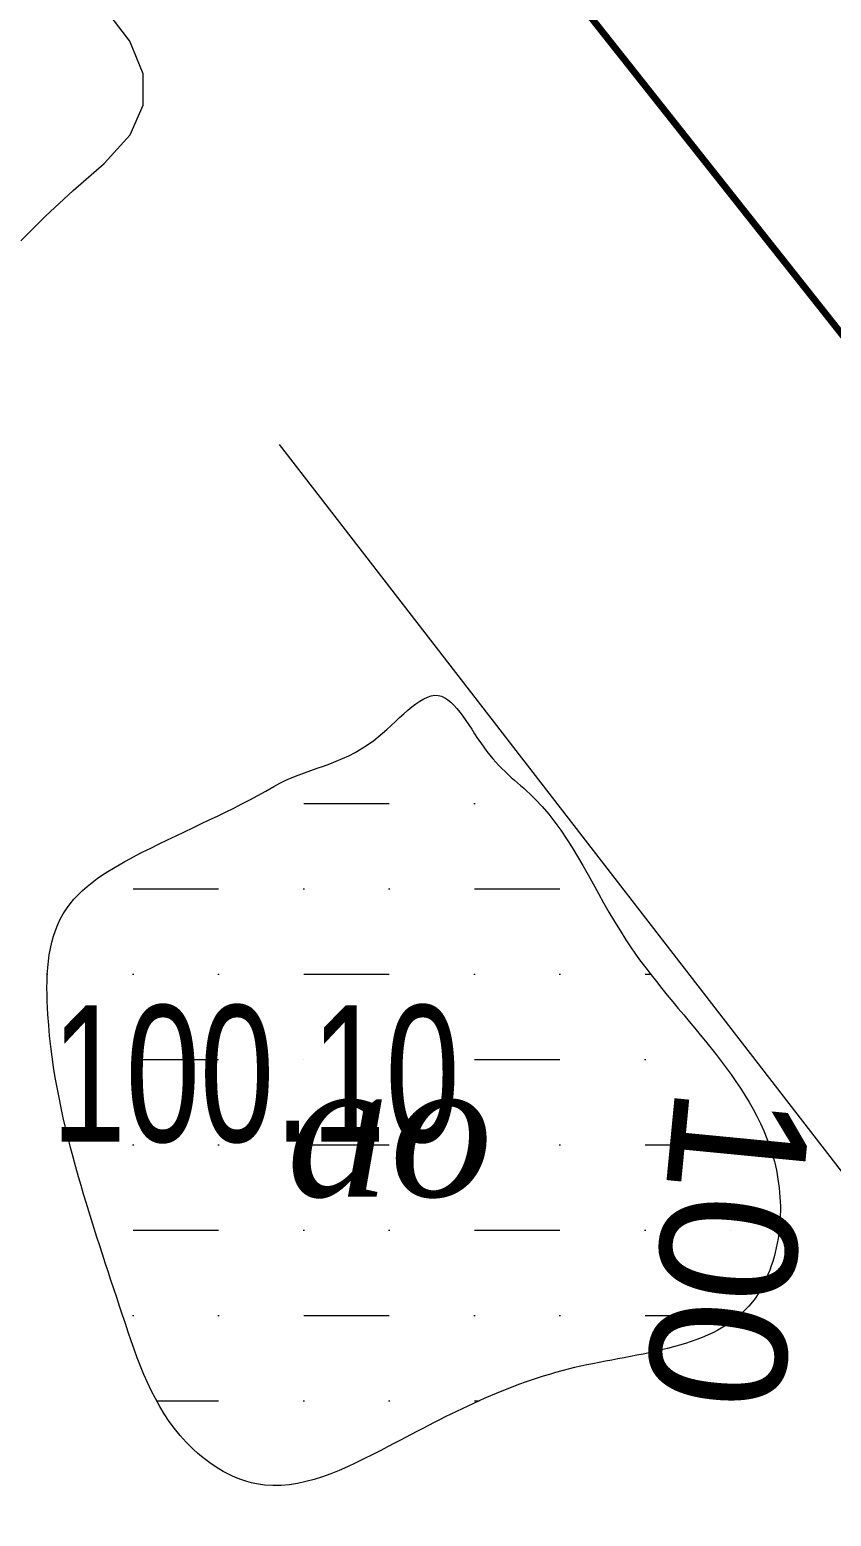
# Model space of a CAD drawing. Header units: metres. Extents: x 431006 to 434411, y 2469261 to 2473208.
# Drawn here: x 432176.97 to 432200.46, y 2472571.62 to 2472615.17 of the extents above; entities that cross this region are included whole.
import ezdxf
from ezdxf.enums import TextEntityAlignment as Align

# ---------------------------------------------------------------- set-up
doc = ezdxf.new("R2010")
doc.units = ezdxf.units.M
doc.header["$MEASUREMENT"] = 0
doc.linetypes.add('ACAD_ISO02W100', pattern=[15, 12, -3])
for name, color, linetype, lineweight in [('CAO DO', 8, 'Continuous', 18), ('duong dat-ks', 8, 'Continuous', 18), ('ghi chu-ks', 8, 'Continuous', 18), ('mat nuoc-ks', 8, 'DUONG_MEP_NUOC', 18), ('MH_DongMuc', 8, 'Continuous', 18), ('MH_DongMuc_Con', 8, 'Continuous', 18), ('rao sat-ks', 8, 'RAO_T_GAI', 18)]:
    doc.layers.add(name, color=color, linetype=linetype, lineweight=lineweight)
doc.styles.add('AO', font='')
doc.styles.get("Standard").update_dxf_attribs({"font": 'arial.ttf'})
doc.styles.get('AO').set_extended_font_data('.VnTime', italic=True)
doc.linetypes.add('DUONG_MEP_NUOC', pattern='A,0.2,[130,ltypeshp.shx,S=0.15,R=0,X=0,Y=0.15],0.05,[130,ltypeshp.shx,S=0.15,R=0,X=0,Y=0.15],1', length=1.25)
doc.linetypes.add('RAO_T_GAI', pattern='A,1,[130,ltypeshp.shx,S=0.75,R=-45,X=0,Y=0],1,[130,ltypeshp.shx,S=0.75,R=45,X=-1,Y=0],6', length=8)

msp = doc.modelspace()

# ---------------------------------------------------------------- hatches: boundary and pattern name
at = {"layer": 'mat nuoc-ks', "linetype": 'ACAD_ISO02W100'}
h = msp.add_hatch(dxfattribs=at)
h.set_pattern_fill('MUDST', color=9, scale=10, style=0)
edge = h.paths.add_edge_path()
edge.add_spline(control_points=[(431973.773, 2472463.015), (431976.279, 2472461.268), (431979.882, 2472457.805), (431983.758, 2472453.651), (431986.926, 2472451.527), (431990.394, 2472452.712), (431993.648, 2472456.818), (431998.592, 2472460.634), (432002.366, 2472464.351), (432003.7, 2472468.223), (431998.423, 2472473.458), (431990.656, 2472473.75), (431985.688, 2472478.615), (431982.803, 2472480.852), (431979.392, 2472479.473), (431975.819, 2472478.366), (431973.336, 2472474.788), (431969.794, 2472473.034), (431968.98, 2472469.761), (431969.106, 2472467.282), (431970.778, 2472464.877), (431972.638, 2472463.806), (431973.773, 2472463.015)], knot_values=[0, 0, 0, 0, 9.163848, 14.705445, 17.500749, 19.693886, 24.86911, 32.967825, 38.374165, 40.781458, 44.128086, 57.927295, 62.446924, 65.12644, 67.958248, 72.602503, 76.201972, 80.593839, 83.640846, 85.67554, 87.896131, 92.044743, 92.044743, 92.044743, 92.044743], degree=3, periodic=0)
edge = h.paths.add_edge_path()
edge.add_spline(control_points=[(432184.126, 2472592.999), (432182.882, 2472592.277), (432180.727, 2472591.395), (432177.486, 2472589.531), (432177.391, 2472585.583), (432178.273, 2472581.746), (432179.677, 2472577.565), (432180.831, 2472574.038), (432184.085, 2472571.91), (432188.216, 2472574.032), (432192.436, 2472576.32), (432197.911, 2472576.544), (432199.071, 2472579.889), (432198.763, 2472584.007), (432194.518, 2472587.354), (432192.626, 2472592.185), (432190.252, 2472593.823), (432189.017, 2472596.571), (432186.825, 2472593.66), (432185.054, 2472593.538), (432184.126, 2472592.999)], knot_values=[0, 0, 0, 0, 4.313592, 7.24564, 10.234958, 15.073545, 19.320428, 23.487347, 25.880249, 29.890891, 35.826942, 41.381736, 43.517632, 45.641593, 53.46087, 58.35213, 60.349318, 62.525003, 64.833409, 68.053943, 68.053943, 68.053943, 68.053943], degree=3, periodic=0)
h.paths.add_polyline_path([(431983.012, 2472463.039), (431990.965, 2472463.039), (431990.965, 2472471.874), (431983.012, 2472471.874)], flags=24)
h.paths.add_polyline_path([(432183.406, 2472578.485), (432191.359, 2472578.485), (432191.359, 2472587.32), (432183.406, 2472587.32)], flags=24)

# ---------------------------------------------------------------- linework, layer by layer
at = {"layer": 'duong dat-ks', "color": 9, "lineweight": 0, "const_width": 0.2}
msp.add_lwpolyline([(431750.303, 2473175.939), (431753.687, 2473171.688), (431865.295, 2473031.146), (431898.27, 2472988.711), (431985.192, 2472879.228), (432053.742, 2472792.224), (432115.049, 2472714.899), (432130.603, 2472694.851), (432261.135, 2472530.016), (432375.762, 2472385.449), (432406.823, 2472346.267), (432444.839, 2472298.294), (432458.353, 2472281.437), (432477.677, 2472256.793), (432514.286, 2472210.783), (432613.885, 2472078.647)], dxfattribs=at)
at = {"layer": 'mat nuoc-ks', "color": 9, "lineweight": 0, "start_tangent": (-0.864795, -0.502125), "end_tangent": (-0.864795, -0.502125)}
msp.add_spline([(432184.126, 2472592.999), (432180.266, 2472591.072), (432177.951, 2472589.273), (432177.501, 2472586.318), (432178.401, 2472581.564), (432179.688, 2472577.516), (432181.553, 2472573.79), (432183.611, 2472572.569), (432187.47, 2472573.662), (432192.937, 2472575.974), (432198.147, 2472577.902), (432198.919, 2472579.893), (432198.79, 2472582.013), (432194.438, 2472588.509), (432191.791, 2472592.623), (432190.367, 2472594.023), (432188.943, 2472595.668), (432187.05, 2472594.348), (432184.126, 2472592.999)], degree=3, dxfattribs=at)
at = {"layer": 'MH_DongMuc_Con', "color": 9, "lineweight": 0, "elevation": 106}
msp.add_lwpolyline([(432176.707, 2472608.988), (432177.427, 2472609.706), (432178.242, 2472610.461), (432179.15, 2472611.254), (432179.914, 2472612.086), (432180.294, 2472612.96), (432180.29, 2472613.877), (432179.902, 2472614.837), (432179.13, 2472615.838)], dxfattribs=at)
at = {"layer": 'rao sat-ks', "color": 9, "lineweight": 0, "elevation": 101.659}
msp.add_lwpolyline([(432264.582, 2472506.368), (432255.739, 2472508.989), (432251.173, 2472512.245), (432243.414, 2472527.284), (432230.63, 2472538.735), (432223.041, 2472551.287), (432206.326, 2472574.529), (432184.284, 2472603.015)], dxfattribs=at)

# ---------------------------------------------------------------- texts
at = {"layer": 'CAO DO', "color": 9, "lineweight": 0, "width": 0.7}
msp.add_text('100.10', height=4, dxfattribs=at).set_placement((432177.606, 2472582.59, 100.101))
at = {"layer": 'ghi chu-ks', "color": 9, "insert": (432184.496, 2472584.985), "char_height": 4, "width": 24.38409, "attachment_point": 1, "style": 'AO'}
msp.add_mtext('ao', dxfattribs=at)
at = {"layer": 'MH_DongMuc', "color": 9, "lineweight": 0}
msp.add_text('100', height=4, rotation=264.4735, dxfattribs=at).set_placement((432197.447, 2472579.459, 100), align=Align.MIDDLE)

doc.saveas('drawing.dxf')
